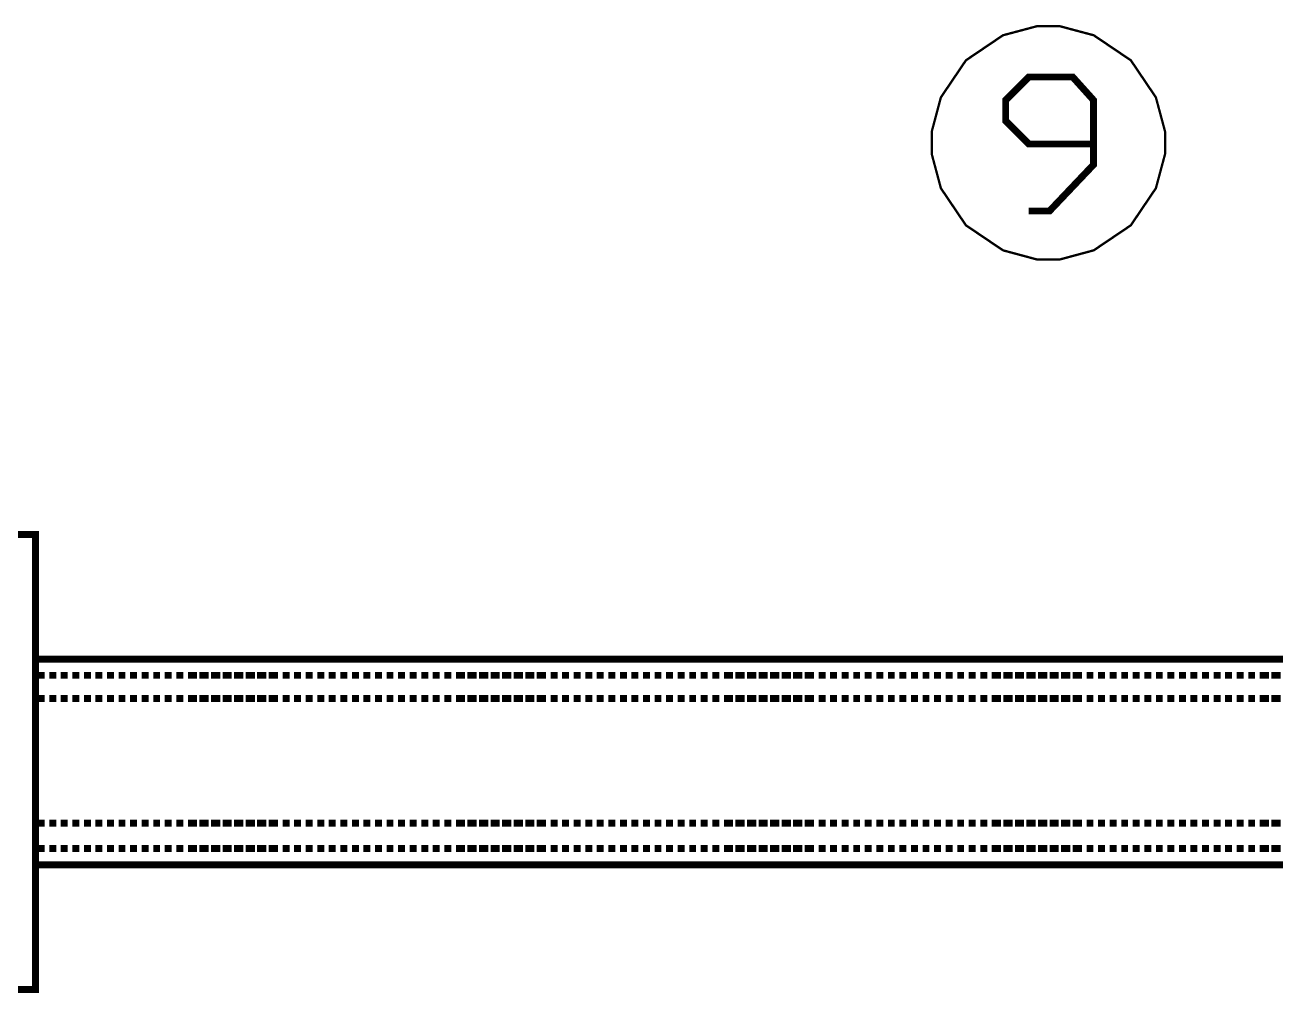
# Model space of a CAD drawing. Extents: x -2.4 to 13.4, y -16 to -5.
# Drawn here: x 5.246 to 6.149, y -10.2 to -9.501 of the extents above; entities that cross this region are included whole.
import ezdxf

# ---------------------------------------------------------------- set-up
doc = ezdxf.new("R2010")
doc.units = 0
doc.header["$MEASUREMENT"] = 0

msp = doc.modelspace()

# ---------------------------------------------------------------- linework, layer by layer
at = {"color": 0}
for points, const_width in [([(5.9845, -9.50216), (5.97631, -9.50216), (5.95172, -9.50873), (5.92499, -9.52679), (5.90692, -9.55354), (5.90035, -9.57812), (5.90035, -9.58636), (5.90035, -9.5945), (5.90692, -9.61908), (5.92499, -9.64583), (5.95172, -9.66388), (5.97631, -9.67051), (5.9845, -9.67051), (5.99264, -9.67051), (6.01721, -9.66388), (6.04396, -9.64583), (6.06203, -9.61908), (6.06864, -9.5945), (6.06864, -9.58636), (6.06864, -9.57812), (6.06203, -9.55354), (6.04396, -9.52679), (6.01721, -9.50873), (5.99264, -9.50216), (5.9845, -9.50216)], 0.00167), ([(5.23868, -9.86886), (5.25365, -9.86886), (5.25365, -10.1972), (5.23868, -10.1972), (5.23868, -9.86886)], 0.005)]:
    msp.add_lwpolyline(points, close=True, dxfattribs=dict(at, const_width=const_width))
at = {"color": 0, "const_width": 0.005}
for points in [[(5.97034, -9.63551), (5.98531, -9.63551), (6.017, -9.60215), (6.017, -9.55549), (6.00203, -9.53884), (5.97034, -9.53884), (5.95368, -9.55549), (5.95368, -9.57052), (5.97034, -9.58718), (6.017, -9.58718)], [(5.25365, -9.95887), (6.93367, -9.95887)], [(5.25365, -10.10719), (5.25365, -9.95887)], [(5.25365, -9.97054), (5.26032, -9.97054)], [(5.26368, -9.97054), (5.26868, -9.97054)], [(5.27199, -9.97054), (5.27697, -9.97054)], [(5.28035, -9.97054), (5.28534, -9.97054)], [(5.28864, -9.97054), (5.2937, -9.97054)], [(5.297, -9.97054), (5.30199, -9.97054)], [(5.30535, -9.97054), (5.31035, -9.97054)], [(5.31365, -9.97054), (5.31864, -9.97054)], [(5.32202, -9.97054), (5.327, -9.97054)], [(5.33031, -9.97054), (5.33536, -9.97054)], [(5.33867, -9.97054), (5.34365, -9.97054)], [(5.34702, -9.97054), (5.35202, -9.97054)], [(5.35532, -9.97054), (5.36031, -9.97054)], [(5.36368, -9.97054), (5.37035, -9.97054)], [(5.37197, -9.97054), (5.37865, -9.97054)], [(5.38034, -9.97054), (5.387, -9.97054)], [(5.38868, -9.97054), (5.39536, -9.97054)], [(5.39699, -9.97054), (5.40367, -9.97054)], [(5.40535, -9.97054), (5.41202, -9.97054)], [(5.41364, -9.97054), (5.42032, -9.97054)], [(5.422, -9.97054), (5.42867, -9.97054)], [(5.43199, -9.97054), (5.43703, -9.97054)], [(5.44034, -9.97054), (5.44534, -9.97054)], [(5.4487, -9.97054), (5.45368, -9.97054)], [(5.45699, -9.97054), (5.46199, -9.97054)], [(5.46535, -9.97054), (5.47034, -9.97054)], [(5.47366, -9.97054), (5.4787, -9.97054)], [(5.482, -9.97054), (5.487, -9.97054)], [(5.49036, -9.97054), (5.49535, -9.97054)], [(5.49866, -9.97054), (5.50365, -9.97054)], [(5.50702, -9.97054), (5.512, -9.97054)], [(5.51532, -9.97054), (5.52036, -9.97054)], [(5.52367, -9.97054), (5.52867, -9.97054)], [(5.53203, -9.97054), (5.53702, -9.97054)], [(5.54032, -9.97054), (5.54532, -9.97054)], [(5.54868, -9.97054), (5.55367, -9.97054)], [(5.55699, -9.97054), (5.56365, -9.97054)], [(5.56534, -9.97054), (5.57202, -9.97054)], [(5.5737, -9.97054), (5.58031, -9.97054)], [(5.58199, -9.97054), (5.58867, -9.97054)], [(5.59035, -9.97054), (5.59702, -9.97054)], [(5.59866, -9.97054), (5.60532, -9.97054)], [(5.607, -9.97054), (5.61368, -9.97054)], [(5.61536, -9.97054), (5.62197, -9.97054)], [(5.62534, -9.97054), (5.63034, -9.97054)], [(5.63364, -9.97054), (5.63868, -9.97054)], [(5.642, -9.97054), (5.64699, -9.97054)], [(5.65035, -9.97054), (5.65535, -9.97054)], [(5.65866, -9.97054), (5.66364, -9.97054)], [(5.667, -9.97054), (5.672, -9.97054)], [(5.67531, -9.97054), (5.68035, -9.97054)], [(5.68367, -9.97054), (5.68865, -9.97054)], [(5.69202, -9.97054), (5.69702, -9.97054)], [(5.70032, -9.97054), (5.70531, -9.97054)], [(5.70867, -9.97054), (5.71367, -9.97054)], [(5.71697, -9.97054), (5.72202, -9.97054)], [(5.72534, -9.97054), (5.73032, -9.97054)], [(5.73368, -9.97054), (5.73868, -9.97054)], [(5.74199, -9.97054), (5.74697, -9.97054)], [(5.75034, -9.97054), (5.75702, -9.97054)], [(5.75864, -9.97054), (5.76532, -9.97054)], [(5.767, -9.97054), (5.77367, -9.97054)], [(5.77535, -9.97054), (5.78203, -9.97054)], [(5.78366, -9.97054), (5.79032, -9.97054)], [(5.792, -9.97054), (5.79868, -9.97054)], [(5.80031, -9.97054), (5.80699, -9.97054)], [(5.80867, -9.97054), (5.81534, -9.97054)], [(5.81864, -9.97054), (5.8237, -9.97054)], [(5.827, -9.97054), (5.83199, -9.97054)], [(5.83536, -9.97054), (5.84035, -9.97054)], [(5.84365, -9.97054), (5.84866, -9.97054)], [(5.85202, -9.97054), (5.857, -9.97054)], [(5.86031, -9.97054), (5.86536, -9.97054)], [(5.86867, -9.97054), (5.87366, -9.97054)], [(5.87703, -9.97054), (5.88202, -9.97054)], [(5.88532, -9.97054), (5.89032, -9.97054)], [(5.89368, -9.97054), (5.89867, -9.97054)], [(5.90197, -9.97054), (5.90703, -9.97054)], [(5.91034, -9.97054), (5.91532, -9.97054)], [(5.9187, -9.97054), (5.92368, -9.97054)], [(5.92699, -9.97054), (5.93199, -9.97054)], [(5.93535, -9.97054), (5.94034, -9.97054)], [(5.94364, -9.97054), (5.95032, -9.97054)], [(5.952, -9.97054), (5.95867, -9.97054)], [(5.96036, -9.97054), (5.96697, -9.97054)], [(5.96865, -9.97054), (5.97534, -9.97054)], [(5.97702, -9.97054), (5.98368, -9.97054)], [(5.98531, -9.97054), (5.99199, -9.97054)], [(5.99367, -9.97054), (6.00034, -9.97054)], [(6.00203, -9.97054), (6.00864, -9.97054)], [(6.012, -9.97054), (6.017, -9.97054)], [(6.02036, -9.97054), (6.02535, -9.97054)], [(6.02867, -9.97054), (6.03366, -9.97054)], [(6.03702, -9.97054), (6.042, -9.97054)], [(6.04532, -9.97054), (6.05031, -9.97054)], [(6.05367, -9.97054), (6.05867, -9.97054)], [(6.06203, -9.97054), (6.06702, -9.97054)], [(6.07034, -9.97054), (6.07532, -9.97054)], [(6.07868, -9.97054), (6.08367, -9.97054)], [(6.08699, -9.97054), (6.09197, -9.97054)], [(6.09534, -9.97054), (6.10034, -9.97054)], [(6.1037, -9.97054), (6.10868, -9.97054)], [(6.112, -9.97054), (6.11699, -9.97054)], [(6.12035, -9.97054), (6.12534, -9.97054)], [(6.12865, -9.97054), (6.13364, -9.97054)], [(6.137, -9.97054), (6.14368, -9.97054)], [(6.14536, -9.97054), (6.15197, -9.97054)], [(5.25365, -9.98719), (5.26032, -9.98719)], [(5.26368, -9.98719), (5.26868, -9.98719)], [(5.27199, -9.98719), (5.27697, -9.98719)], [(5.28035, -9.98719), (5.28534, -9.98719)], [(5.28864, -9.98719), (5.2937, -9.98719)], [(5.297, -9.98719), (5.30199, -9.98719)], [(5.30535, -9.98719), (5.31035, -9.98719)], [(5.31365, -9.98719), (5.31864, -9.98719)], [(5.32202, -9.98719), (5.327, -9.98719)], [(5.33031, -9.98719), (5.33536, -9.98719)], [(5.33867, -9.98719), (5.34365, -9.98719)], [(5.34702, -9.98719), (5.35202, -9.98719)], [(5.35532, -9.98719), (5.36031, -9.98719)], [(5.36368, -9.98719), (5.37035, -9.98719)], [(5.37197, -9.98719), (5.37865, -9.98719)], [(5.38034, -9.98719), (5.387, -9.98719)], [(5.38868, -9.98719), (5.39536, -9.98719)], [(5.39699, -9.98719), (5.40367, -9.98719)], [(5.40535, -9.98719), (5.41202, -9.98719)], [(5.41364, -9.98719), (5.42032, -9.98719)], [(5.422, -9.98719), (5.42867, -9.98719)], [(5.43199, -9.98719), (5.43703, -9.98719)], [(5.44034, -9.98719), (5.44534, -9.98719)], [(5.4487, -9.98719), (5.45368, -9.98719)], [(5.45699, -9.98719), (5.46199, -9.98719)], [(5.46535, -9.98719), (5.47034, -9.98719)], [(5.47366, -9.98719), (5.4787, -9.98719)], [(5.482, -9.98719), (5.487, -9.98719)], [(5.49036, -9.98719), (5.49535, -9.98719)], [(5.49866, -9.98719), (5.50365, -9.98719)], [(5.50702, -9.98719), (5.512, -9.98719)], [(5.51532, -9.98719), (5.52036, -9.98719)], [(5.52367, -9.98719), (5.52867, -9.98719)], [(5.53203, -9.98719), (5.53702, -9.98719)], [(5.54032, -9.98719), (5.54532, -9.98719)], [(5.54868, -9.98719), (5.55367, -9.98719)], [(5.55699, -9.98719), (5.56365, -9.98719)], [(5.56534, -9.98719), (5.57202, -9.98719)], [(5.5737, -9.98719), (5.58031, -9.98719)], [(5.58199, -9.98719), (5.58867, -9.98719)], [(5.59035, -9.98719), (5.59702, -9.98719)], [(5.59866, -9.98719), (5.60532, -9.98719)], [(5.607, -9.98719), (5.61368, -9.98719)], [(5.61536, -9.98719), (5.62197, -9.98719)], [(5.62534, -9.98719), (5.63034, -9.98719)], [(5.63364, -9.98719), (5.63868, -9.98719)], [(5.642, -9.98719), (5.64699, -9.98719)], [(5.65035, -9.98719), (5.65535, -9.98719)], [(5.65866, -9.98719), (5.66364, -9.98719)], [(5.667, -9.98719), (5.672, -9.98719)], [(5.67531, -9.98719), (5.68035, -9.98719)], [(5.68367, -9.98719), (5.68865, -9.98719)], [(5.69202, -9.98719), (5.69702, -9.98719)], [(5.70032, -9.98719), (5.70531, -9.98719)], [(5.70867, -9.98719), (5.71367, -9.98719)], [(5.71697, -9.98719), (5.72202, -9.98719)], [(5.72534, -9.98719), (5.73032, -9.98719)], [(5.73368, -9.98719), (5.73868, -9.98719)], [(5.74199, -9.98719), (5.74697, -9.98719)], [(5.75034, -9.98719), (5.75702, -9.98719)], [(5.75864, -9.98719), (5.76532, -9.98719)], [(5.767, -9.98719), (5.77367, -9.98719)], [(5.77535, -9.98719), (5.78203, -9.98719)], [(5.78366, -9.98719), (5.79032, -9.98719)], [(5.792, -9.98719), (5.79868, -9.98719)], [(5.80031, -9.98719), (5.80699, -9.98719)], [(5.80867, -9.98719), (5.81534, -9.98719)], [(5.81864, -9.98719), (5.8237, -9.98719)], [(5.827, -9.98719), (5.83199, -9.98719)], [(5.83536, -9.98719), (5.84035, -9.98719)], [(5.84365, -9.98719), (5.84866, -9.98719)], [(5.85202, -9.98719), (5.857, -9.98719)], [(5.86031, -9.98719), (5.86536, -9.98719)], [(5.86867, -9.98719), (5.87366, -9.98719)], [(5.87703, -9.98719), (5.88202, -9.98719)], [(5.88532, -9.98719), (5.89032, -9.98719)], [(5.89368, -9.98719), (5.89867, -9.98719)], [(5.90197, -9.98719), (5.90703, -9.98719)], [(5.91034, -9.98719), (5.91532, -9.98719)], [(5.9187, -9.98719), (5.92368, -9.98719)], [(5.92699, -9.98719), (5.93199, -9.98719)], [(5.93535, -9.98719), (5.94034, -9.98719)], [(5.94364, -9.98719), (5.95032, -9.98719)], [(5.952, -9.98719), (5.95867, -9.98719)], [(5.96036, -9.98719), (5.96697, -9.98719)], [(5.96865, -9.98719), (5.97534, -9.98719)], [(5.97702, -9.98719), (5.98368, -9.98719)], [(5.98531, -9.98719), (5.99199, -9.98719)], [(5.99367, -9.98719), (6.00034, -9.98719)], [(6.00203, -9.98719), (6.00864, -9.98719)], [(6.012, -9.98719), (6.017, -9.98719)], [(6.02036, -9.98719), (6.02535, -9.98719)], [(6.02867, -9.98719), (6.03366, -9.98719)], [(6.03702, -9.98719), (6.042, -9.98719)], [(6.04532, -9.98719), (6.05031, -9.98719)], [(6.05367, -9.98719), (6.05867, -9.98719)], [(6.06203, -9.98719), (6.06702, -9.98719)], [(6.07034, -9.98719), (6.07532, -9.98719)], [(6.07868, -9.98719), (6.08367, -9.98719)], [(6.08699, -9.98719), (6.09197, -9.98719)], [(6.09534, -9.98719), (6.10034, -9.98719)], [(6.1037, -9.98719), (6.10868, -9.98719)], [(6.112, -9.98719), (6.11699, -9.98719)], [(6.12035, -9.98719), (6.12534, -9.98719)], [(6.12865, -9.98719), (6.13364, -9.98719)], [(6.137, -9.98719), (6.14368, -9.98719)], [(6.14536, -9.98719), (6.15197, -9.98719)], [(5.25365, -10.07719), (5.26032, -10.07719)], [(5.26368, -10.07719), (5.26868, -10.07719)], [(5.27199, -10.07719), (5.27697, -10.07719)], [(5.28035, -10.07719), (5.28534, -10.07719)], [(5.28864, -10.07719), (5.2937, -10.07719)], [(5.297, -10.07719), (5.30199, -10.07719)], [(5.30535, -10.07719), (5.31035, -10.07719)], [(5.31365, -10.07719), (5.31864, -10.07719)], [(5.32202, -10.07719), (5.327, -10.07719)], [(5.33031, -10.07719), (5.33536, -10.07719)], [(5.33867, -10.07719), (5.34365, -10.07719)], [(5.34702, -10.07719), (5.35202, -10.07719)], [(5.35532, -10.07719), (5.36031, -10.07719)], [(5.36368, -10.07719), (5.37035, -10.07719)], [(5.37197, -10.07719), (5.37865, -10.07719)], [(5.38034, -10.07719), (5.387, -10.07719)], [(5.38868, -10.07719), (5.39536, -10.07719)], [(5.39699, -10.07719), (5.40367, -10.07719)], [(5.40535, -10.07719), (5.41202, -10.07719)], [(5.41364, -10.07719), (5.42032, -10.07719)], [(5.422, -10.07719), (5.42867, -10.07719)], [(5.43199, -10.07719), (5.43703, -10.07719)], [(5.44034, -10.07719), (5.44534, -10.07719)], [(5.4487, -10.07719), (5.45368, -10.07719)], [(5.45699, -10.07719), (5.46199, -10.07719)], [(5.46535, -10.07719), (5.47034, -10.07719)], [(5.47366, -10.07719), (5.4787, -10.07719)], [(5.482, -10.07719), (5.487, -10.07719)], [(5.49036, -10.07719), (5.49535, -10.07719)], [(5.49866, -10.07719), (5.50365, -10.07719)], [(5.50702, -10.07719), (5.512, -10.07719)], [(5.51532, -10.07719), (5.52036, -10.07719)], [(5.52367, -10.07719), (5.52867, -10.07719)], [(5.53203, -10.07719), (5.53702, -10.07719)], [(5.54032, -10.07719), (5.54532, -10.07719)], [(5.54868, -10.07719), (5.55367, -10.07719)], [(5.55699, -10.07719), (5.56365, -10.07719)], [(5.56534, -10.07719), (5.57202, -10.07719)], [(5.5737, -10.07719), (5.58031, -10.07719)], [(5.58199, -10.07719), (5.58867, -10.07719)], [(5.59035, -10.07719), (5.59702, -10.07719)], [(5.59866, -10.07719), (5.60532, -10.07719)], [(5.607, -10.07719), (5.61368, -10.07719)], [(5.61536, -10.07719), (5.62197, -10.07719)], [(5.62534, -10.07719), (5.63034, -10.07719)], [(5.63364, -10.07719), (5.63868, -10.07719)], [(5.642, -10.07719), (5.64699, -10.07719)], [(5.65035, -10.07719), (5.65535, -10.07719)], [(5.65866, -10.07719), (5.66364, -10.07719)], [(5.667, -10.07719), (5.672, -10.07719)], [(5.67531, -10.07719), (5.68035, -10.07719)], [(5.68367, -10.07719), (5.68865, -10.07719)], [(5.69202, -10.07719), (5.69702, -10.07719)], [(5.70032, -10.07719), (5.70531, -10.07719)], [(5.70867, -10.07719), (5.71367, -10.07719)], [(5.71697, -10.07719), (5.72202, -10.07719)], [(5.72534, -10.07719), (5.73032, -10.07719)], [(5.73368, -10.07719), (5.73868, -10.07719)], [(5.74199, -10.07719), (5.74697, -10.07719)], [(5.75034, -10.07719), (5.75702, -10.07719)], [(5.75864, -10.07719), (5.76532, -10.07719)], [(5.767, -10.07719), (5.77367, -10.07719)], [(5.77535, -10.07719), (5.78203, -10.07719)], [(5.78366, -10.07719), (5.79032, -10.07719)], [(5.792, -10.07719), (5.79868, -10.07719)], [(5.80031, -10.07719), (5.80699, -10.07719)], [(5.80867, -10.07719), (5.81534, -10.07719)], [(5.81864, -10.07719), (5.8237, -10.07719)], [(5.827, -10.07719), (5.83199, -10.07719)], [(5.83536, -10.07719), (5.84035, -10.07719)], [(5.84365, -10.07719), (5.84866, -10.07719)], [(5.85202, -10.07719), (5.857, -10.07719)], [(5.86031, -10.07719), (5.86536, -10.07719)], [(5.86867, -10.07719), (5.87366, -10.07719)], [(5.87703, -10.07719), (5.88202, -10.07719)], [(5.88532, -10.07719), (5.89032, -10.07719)], [(5.89368, -10.07719), (5.89867, -10.07719)], [(5.90197, -10.07719), (5.90703, -10.07719)], [(5.91034, -10.07719), (5.91532, -10.07719)], [(5.9187, -10.07719), (5.92368, -10.07719)], [(5.92699, -10.07719), (5.93199, -10.07719)], [(5.93535, -10.07719), (5.94034, -10.07719)], [(5.94364, -10.07719), (5.95032, -10.07719)], [(5.952, -10.07719), (5.95867, -10.07719)], [(5.96036, -10.07719), (5.96697, -10.07719)], [(5.96865, -10.07719), (5.97534, -10.07719)], [(5.97702, -10.07719), (5.98368, -10.07719)], [(5.98531, -10.07719), (5.99199, -10.07719)], [(5.99367, -10.07719), (6.00034, -10.07719)], [(6.00203, -10.07719), (6.00864, -10.07719)], [(6.012, -10.07719), (6.017, -10.07719)], [(6.02036, -10.07719), (6.02535, -10.07719)], [(6.02867, -10.07719), (6.03366, -10.07719)], [(6.03702, -10.07719), (6.042, -10.07719)], [(6.04532, -10.07719), (6.05031, -10.07719)], [(6.05367, -10.07719), (6.05867, -10.07719)], [(6.06203, -10.07719), (6.06702, -10.07719)], [(6.07034, -10.07719), (6.07532, -10.07719)], [(6.07868, -10.07719), (6.08367, -10.07719)], [(6.08699, -10.07719), (6.09197, -10.07719)], [(6.09534, -10.07719), (6.10034, -10.07719)], [(6.1037, -10.07719), (6.10868, -10.07719)], [(6.112, -10.07719), (6.11699, -10.07719)], [(6.12035, -10.07719), (6.12534, -10.07719)], [(6.12865, -10.07719), (6.13364, -10.07719)], [(6.137, -10.07719), (6.14368, -10.07719)], [(6.14536, -10.07719), (6.15197, -10.07719)], [(5.25365, -10.09554), (5.26032, -10.09554)], [(5.26368, -10.09554), (5.26868, -10.09554)], [(5.27199, -10.09554), (5.27697, -10.09554)], [(5.28035, -10.09554), (5.28534, -10.09554)], [(5.28864, -10.09554), (5.2937, -10.09554)], [(5.297, -10.09554), (5.30199, -10.09554)], [(5.30535, -10.09554), (5.31035, -10.09554)], [(5.31365, -10.09554), (5.31864, -10.09554)], [(5.32202, -10.09554), (5.327, -10.09554)], [(5.33031, -10.09554), (5.33536, -10.09554)], [(5.33867, -10.09554), (5.34365, -10.09554)], [(5.34702, -10.09554), (5.35202, -10.09554)], [(5.35532, -10.09554), (5.36031, -10.09554)], [(5.36368, -10.09554), (5.37035, -10.09554)], [(5.37197, -10.09554), (5.37865, -10.09554)], [(5.38034, -10.09554), (5.387, -10.09554)], [(5.38868, -10.09554), (5.39536, -10.09554)], [(5.39699, -10.09554), (5.40367, -10.09554)], [(5.40535, -10.09554), (5.41202, -10.09554)], [(5.41364, -10.09554), (5.42032, -10.09554)], [(5.422, -10.09554), (5.42867, -10.09554)], [(5.43199, -10.09554), (5.43703, -10.09554)], [(5.44034, -10.09554), (5.44534, -10.09554)], [(5.4487, -10.09554), (5.45368, -10.09554)], [(5.45699, -10.09554), (5.46199, -10.09554)], [(5.46535, -10.09554), (5.47034, -10.09554)], [(5.47366, -10.09554), (5.4787, -10.09554)], [(5.482, -10.09554), (5.487, -10.09554)], [(5.49036, -10.09554), (5.49535, -10.09554)], [(5.49866, -10.09554), (5.50365, -10.09554)], [(5.50702, -10.09554), (5.512, -10.09554)], [(5.51532, -10.09554), (5.52036, -10.09554)], [(5.52367, -10.09554), (5.52867, -10.09554)], [(5.53203, -10.09554), (5.53702, -10.09554)], [(5.54032, -10.09554), (5.54532, -10.09554)], [(5.54868, -10.09554), (5.55367, -10.09554)], [(5.55699, -10.09554), (5.56365, -10.09554)], [(5.56534, -10.09554), (5.57202, -10.09554)], [(5.5737, -10.09554), (5.58031, -10.09554)], [(5.58199, -10.09554), (5.58867, -10.09554)], [(5.59035, -10.09554), (5.59702, -10.09554)], [(5.59866, -10.09554), (5.60532, -10.09554)], [(5.607, -10.09554), (5.61368, -10.09554)], [(5.61536, -10.09554), (5.62197, -10.09554)], [(5.62534, -10.09554), (5.63034, -10.09554)], [(5.63364, -10.09554), (5.63868, -10.09554)], [(5.642, -10.09554), (5.64699, -10.09554)], [(5.65035, -10.09554), (5.65535, -10.09554)], [(5.65866, -10.09554), (5.66364, -10.09554)], [(5.667, -10.09554), (5.672, -10.09554)], [(5.67531, -10.09554), (5.68035, -10.09554)], [(5.68367, -10.09554), (5.68865, -10.09554)], [(5.69202, -10.09554), (5.69702, -10.09554)], [(5.70032, -10.09554), (5.70531, -10.09554)], [(5.70867, -10.09554), (5.71367, -10.09554)], [(5.71697, -10.09554), (5.72202, -10.09554)], [(5.72534, -10.09554), (5.73032, -10.09554)], [(5.73368, -10.09554), (5.73868, -10.09554)], [(5.74199, -10.09554), (5.74697, -10.09554)], [(5.75034, -10.09554), (5.75702, -10.09554)], [(5.75864, -10.09554), (5.76532, -10.09554)], [(5.767, -10.09554), (5.77367, -10.09554)], [(5.77535, -10.09554), (5.78203, -10.09554)], [(5.78366, -10.09554), (5.79032, -10.09554)], [(5.792, -10.09554), (5.79868, -10.09554)], [(5.80031, -10.09554), (5.80699, -10.09554)], [(5.80867, -10.09554), (5.81534, -10.09554)], [(5.81864, -10.09554), (5.8237, -10.09554)], [(5.827, -10.09554), (5.83199, -10.09554)], [(5.83536, -10.09554), (5.84035, -10.09554)], [(5.84365, -10.09554), (5.84866, -10.09554)], [(5.85202, -10.09554), (5.857, -10.09554)], [(5.86031, -10.09554), (5.86536, -10.09554)], [(5.86867, -10.09554), (5.87366, -10.09554)], [(5.87703, -10.09554), (5.88202, -10.09554)], [(5.88532, -10.09554), (5.89032, -10.09554)], [(5.89368, -10.09554), (5.89867, -10.09554)], [(5.90197, -10.09554), (5.90703, -10.09554)], [(5.91034, -10.09554), (5.91532, -10.09554)], [(5.9187, -10.09554), (5.92368, -10.09554)], [(5.92699, -10.09554), (5.93199, -10.09554)], [(5.93535, -10.09554), (5.94034, -10.09554)], [(5.94364, -10.09554), (5.95032, -10.09554)], [(5.952, -10.09554), (5.95867, -10.09554)], [(5.96036, -10.09554), (5.96697, -10.09554)], [(5.96865, -10.09554), (5.97534, -10.09554)], [(5.97702, -10.09554), (5.98368, -10.09554)], [(5.98531, -10.09554), (5.99199, -10.09554)], [(5.99367, -10.09554), (6.00034, -10.09554)], [(6.00203, -10.09554), (6.00864, -10.09554)], [(6.012, -10.09554), (6.017, -10.09554)], [(6.02036, -10.09554), (6.02535, -10.09554)], [(6.02867, -10.09554), (6.03366, -10.09554)], [(6.03702, -10.09554), (6.042, -10.09554)], [(6.04532, -10.09554), (6.05031, -10.09554)], [(6.05367, -10.09554), (6.05867, -10.09554)], [(6.06203, -10.09554), (6.06702, -10.09554)], [(6.07034, -10.09554), (6.07532, -10.09554)], [(6.07868, -10.09554), (6.08367, -10.09554)], [(6.08699, -10.09554), (6.09197, -10.09554)], [(6.09534, -10.09554), (6.10034, -10.09554)], [(6.1037, -10.09554), (6.10868, -10.09554)], [(6.112, -10.09554), (6.11699, -10.09554)], [(6.12035, -10.09554), (6.12534, -10.09554)], [(6.12865, -10.09554), (6.13364, -10.09554)], [(6.137, -10.09554), (6.14368, -10.09554)], [(6.14536, -10.09554), (6.15197, -10.09554)], [(5.25365, -10.10719), (6.93367, -10.10719)]]:
    msp.add_lwpolyline(points, dxfattribs=at)

doc.saveas('drawing.dxf')
